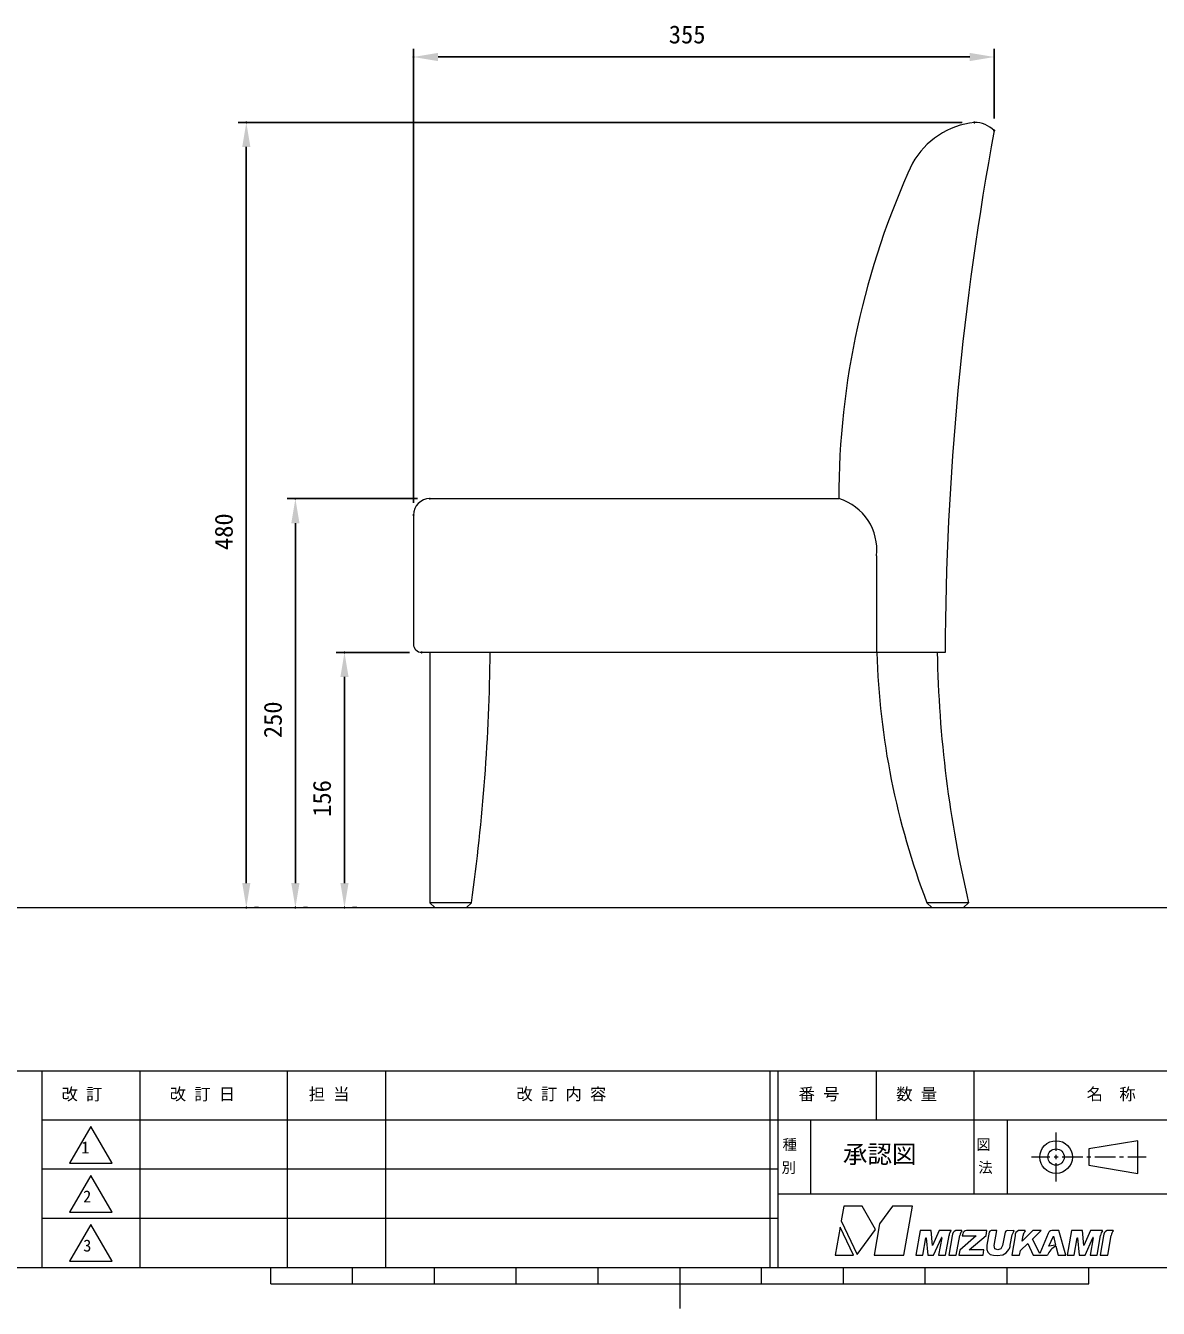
# Model space of a CAD drawing. Units: millimetres, scale not verified. Extents: x -203 to 203, y -143 to 143.
# Drawn here: x -80 to 58.5, y -143 to 13.8 of the extents above; entities that cross this region are included whole.
import ezdxf
from ezdxf.enums import TextEntityAlignment as Align

# ---------------------------------------------------------------- set-up
doc = ezdxf.new("R2010")
doc.units = ezdxf.units.MM
doc.header["$LTSCALE"] = 0.5
doc.header["$PDMODE"] = 32
doc.header["$PDSIZE"] = 0.1
for name, color, linetype, lineweight in [('0-1_DIMENSION_LINES$02_DIMENSI', 7, 'Continuous', 25), ('0-3_図面_FORMAT$03_TEXT', 7, 'Continuous', 18), ('0-4_図面_FORMAT$01_WAKU$OUT_LINE', 6, 'Continuous', 18), ('0-5_図面_FORMAT$01_WAKU$SUB_LINE', 7, 'Continuous', 18), ('0-6_図面_FORMAT$02_LOGO$01_MZ_LO', 7, 'Continuous', 18), ('0-8_DIMENSION_LINES$03_LINES', 7, 'Continuous', 18)]:
    doc.layers.add(name, color=color, linetype=linetype, lineweight=lineweight)
doc.layers.add('0-2_DEFPOINTS', color=7, linetype='Continuous')
doc.styles.add('ＭＳ ゴシック', font='')
doc.styles.get('ＭＳ ゴシック').set_extended_font_data('MS Gothic')

# ---------------------------------------------------------------- blocks, each defined once
blk = doc.blocks.new('D2')
at = {"layer": '0-1_DIMENSION_LINES$02_DIMENSI'}
for p, q in [((1085.875, 852), (1054, 852)), ((1056, 758), (1056, 846)), ((1059, 752), (1058, 752))]:
    blk.add_line(p, q, dxfattribs=at)
for points in [[(1057, 846), (1055, 846), (1056, 852)], [(1055, 758), (1057, 758), (1056, 752)]]:
    blk.add_solid(points, dxfattribs=at)
at = {"layer": '0-2_DEFPOINTS'}
for p in [(1056, 852), (1088.875, 852), (1056, 752)]:
    blk.add_point(p, dxfattribs=at)
at = {"layer": '0-1_DIMENSION_LINES$02_DIMENSI', "style": 'ＭＳ ゴシック'}
blk.add_text('250', height=4.399, rotation=90, dxfattribs=at).set_placement((1054, 793.429), align=Align.BOTTOM_LEFT)
blk = doc.blocks.new('D3')
at = {"layer": '0-1_DIMENSION_LINES$02_DIMENSI'}
for p, q in [((1219.037, 944), (1042, 944)), ((1044, 758), (1044, 938)), ((1047, 752), (1046, 752))]:
    blk.add_line(p, q, dxfattribs=at)
for points in [[(1045, 938), (1043, 938), (1044, 944)], [(1043, 758), (1045, 758), (1044, 752)]]:
    blk.add_solid(points, dxfattribs=at)
at = {"layer": '0-2_DEFPOINTS'}
for p in [(1044, 944), (1222.037, 944), (1044, 752)]:
    blk.add_point(p, dxfattribs=at)
at = {"layer": '0-1_DIMENSION_LINES$02_DIMENSI', "style": 'ＭＳ ゴシック'}
blk.add_text('480', height=4.399, rotation=90, dxfattribs=at).set_placement((1042, 839.429), align=Align.BOTTOM_LEFT)
blk = doc.blocks.new('D4')
at = {"layer": '0-1_DIMENSION_LINES$02_DIMENSI'}
for p, q in [((1084.875, 851), (1084.875, 962)), ((1220.875, 960), (1090.875, 960)), ((1226.875, 945), (1226.875, 962))]:
    blk.add_line(p, q, dxfattribs=at)
for points in [[(1090.875, 961), (1090.875, 959), (1084.875, 960)], [(1220.875, 959), (1220.875, 961), (1226.875, 960)]]:
    blk.add_solid(points, dxfattribs=at)
at = {"layer": '0-2_DEFPOINTS'}
for p in [(1084.875, 960), (1226.875, 942), (1084.875, 848)]:
    blk.add_point(p, dxfattribs=at)
at = {"layer": '0-1_DIMENSION_LINES$02_DIMENSI', "style": 'ＭＳ ゴシック'}
blk.add_text('355', height=4.399, dxfattribs=at).set_placement((1147.303, 962), align=Align.BOTTOM_LEFT)
blk = doc.blocks.new('D5')
at = {"layer": '0-1_DIMENSION_LINES$02_DIMENSI'}
for p, q in [((1083.875, 814.4), (1066, 814.4)), ((1068, 758), (1068, 808.4)), ((1071, 752), (1070, 752))]:
    blk.add_line(p, q, dxfattribs=at)
for points in [[(1069, 808.4), (1067, 808.4), (1068, 814.4)], [(1067, 758), (1069, 758), (1068, 752)]]:
    blk.add_solid(points, dxfattribs=at)
at = {"layer": '0-2_DEFPOINTS'}
for p in [(1068, 814.4), (1086.875, 814.4), (1068, 752)]:
    blk.add_point(p, dxfattribs=at)
at = {"layer": '0-1_DIMENSION_LINES$02_DIMENSI', "style": 'ＭＳ ゴシック'}
blk.add_text('156', height=4.399, rotation=90, dxfattribs=at).set_placement((1066, 774.2), align=Align.BOTTOM_LEFT)
blk = doc.blocks.new('_X19')
at = {"layer": '0-3_図面_FORMAT$03_TEXT', "style": 'ＭＳ ゴシック'}
for s, p in [('図', (1222.487, 692.002)), ('法', (1222.977, 686.38))]:
    blk.add_text(s, height=2.566, dxfattribs=at).set_placement(p, align=Align.BOTTOM_LEFT)
blk = doc.blocks.new('_X18')
at = {"layer": '0-3_図面_FORMAT$03_TEXT', "style": 'ＭＳ ゴシック'}
for s, p in [('種', (1175.127, 692.002)), ('別', (1174.903, 686.38))]:
    blk.add_text(s, height=2.566, dxfattribs=at).set_placement(p, align=Align.BOTTOM_LEFT)

msp = doc.modelspace()

# ---------------------------------------------------------------- linework, layer by layer
at = {"layer": '0-3_図面_FORMAT$03_TEXT'}
for p, q in [((-72, -120.75), (-74.5981, -125.25)), ((-69.4019, -125.25), (-72, -120.75)), ((46, -123.75), (46, -121.5)), ((-74.5981, -125.25), (-69.4019, -125.25)), ((45.25, -124.5), (43, -124.5)), ((46.25, -124.5), (45.75, -124.5)), ((46, -124.75), (46, -124.25)), ((46, -127.5), (46, -125.25)), ((49.25, -124.5), (46.75, -124.5)), ((50.25, -124.5), (49.75, -124.5)), ((53.25, -124.5), (50.75, -124.5)), ((54.25, -124.5), (53.75, -124.5)), ((57, -124.5), (54.75, -124.5)), ((-72, -126.75), (-74.5981, -131.25)), ((-69.4019, -131.25), (-72, -126.75)), ((-74.5981, -131.25), (-69.4019, -131.25)), ((-72, -132.75), (-74.5981, -137.25)), ((-69.4019, -137.25), (-72, -132.75)), ((-74.5981, -137.25), (-69.4019, -137.25))]:
    msp.add_line(p, q, dxfattribs=at)
msp.add_lwpolyline([(56, -122.5), (50, -123.5), (50, -125.5), (56, -126.5)], close=True, dxfattribs=at)
for radius in [2, 1]:
    msp.add_circle((46, -124.5), radius, dxfattribs=at)
at = {"layer": '0-4_図面_FORMAT$01_WAKU$OUT_LINE'}
for p, q in [((198, -114), (-198, -114)), ((-78, -114), (-78, -138)), ((11, -114), (11, -138)), ((12, -114), (12, -138)), ((198, -120), (-78, -120)), ((-198, -138), (198, -138)), ((-50, -140), (-50, -138)), ((-40, -140), (-40, -138)), ((-30, -140), (-30, -138)), ((-20, -140), (-20, -138)), ((-10, -140), (-10, -138)), ((0, -138), (0, -143)), ((10, -140), (10, -138)), ((20, -140), (20, -138)), ((30, -140), (30, -138)), ((40, -140), (40, -138)), ((50, -140), (50, -138)), ((-50, -140), (50, -140))]:
    msp.add_line(p, q, dxfattribs=at)
at = {"layer": '0-5_図面_FORMAT$01_WAKU$SUB_LINE'}
for p, q in [((-66, -114), (-66, -138)), ((-48, -114), (-48, -138)), ((-36, -114), (-36, -138)), ((24, -114), (24, -120)), ((36, -129), (36, -114)), ((16, -129), (16, -120)), ((40, -120), (40, -129)), ((12, -126), (-78, -126)), ((12, -129), (144, -129)), ((12, -132), (-78, -132))]:
    msp.add_line(p, q, dxfattribs=at)
at = {"layer": '0-6_図面_FORMAT$02_LOGO$01_MZ_LO'}
for p, q in [((37.5368, -133.5001), (35.0653, -133.5001)), ((46.3372, -133.5001), (45.4679, -133.5001)), ((40.2333, -135.7779), (40.2903, -135.6677)), ((40.3739, -135.4237), (40.3965, -135.3012)), ((40.3965, -135.3012), (40.3965, -135.3012))]:
    msp.add_line(p, q, dxfattribs=at)
for points in [[(23.9185, -133.3532), (22.2811, -130.5), (20.052, -130.5), (19.7334, -132.3069), (21.6797, -136.412)], [(28.4519, -130.5), (26.0068, -130.5), (24.423, -132.6639), (23.7466, -136.5), (27.394, -136.5)], [(18.994, -136.5), (21.2213, -136.5), (19.5978, -133.0758)], [(45.1097, -135.4167), (45.6797, -134.1656), (45.9339, -135.2805)]]:
    msp.add_lwpolyline(points, close=True, dxfattribs=at)
for points in [[(33.1643, -133.5221), (33.1564, -133.5001), (31.6973, -133.5001), (30.8813, -135.3254), (30.7128, -133.5001), (29.3797, -133.5001), (28.8508, -136.5), (29.7077, -136.5), (30.085, -134.3718), (30.1212, -134.3718), (30.3134, -136.5), (31.0307, -136.5), (31.9772, -134.3718)], [(32.0194, -134.3718), (31.6421, -136.5), (32.493, -136.5), (32.9191, -134.0808)], [(33.2994, -134.1367), (32.8831, -136.5), (33.7988, -136.5), (34.2223, -134.0946)], [(34.4907, -133.528), (34.4785, -133.5001), (33.7311, -133.5001)], [(34.5924, -133.8998), (34.52, -134.1359), (36.248, -134.138), (34.2351, -135.8723), (34.125, -136.5), (37.0697, -136.5), (37.1838, -135.8537), (35.3578, -135.8512), (37.4305, -134.0987), (37.5368, -133.5001)], [(37.8062, -133.6918), (37.5241, -135.2886), (37.5207, -135.7942), (37.6572, -136.1388), (37.9298, -136.3967), (38.3411, -136.5181), (38.8134, -136.5486), (39.4797, -136.4487), (39.8948, -136.201), (40.2275, -135.7892)], [(39.7553, -133.6956), (39.4664, -135.331), (39.2624, -135.7153), (38.8631, -135.8509), (38.5099, -135.7132), (38.4414, -135.331), (38.7636, -133.5001), (38.0482, -133.5001)], [(40.8635, -133.5423), (40.8489, -133.5001), (40.7137, -133.5065), (40.0021, -133.5001)], [(40.3988, -135.2886), (40.6262, -134.0012), (40.8635, -133.5423)], [(40.9871, -134.1367), (40.5715, -136.5), (41.5368, -136.5), (41.5384, -136.5), (41.5439, -136.5), (41.6443, -135.9188), (42.5284, -135.0795), (43.1843, -136.5), (44.9459, -136.5)], [(42.2217, -133.528), (42.2092, -133.5001), (41.4125, -133.5001)], [(45.0487, -133.8322), (43.9945, -136.289), (43.107, -134.5303), (44.1923, -133.5001), (43.1434, -133.5001), (41.8365, -134.8052), (41.959, -134.0946)], [(45.9654, -135.4039), (46.2447, -136.5), (47.188, -136.5), (46.3372, -133.5001)], [(51.6741, -133.5221), (51.6663, -133.5001), (50.2071, -133.5001), (49.3912, -135.3254), (49.2227, -133.5001), (47.8896, -133.5001), (47.3606, -136.5), (48.2176, -136.5), (48.5948, -134.3718), (48.631, -134.3718), (48.8233, -136.5), (49.5406, -136.5), (50.4871, -134.3718)], [(50.5292, -134.3718), (50.152, -136.5), (51.0029, -136.5), (51.429, -134.0808)], [(51.8093, -134.1367), (51.3929, -136.5), (52.3087, -136.5), (52.7322, -134.0946)], [(53.0005, -133.528), (52.9883, -133.5001), (52.241, -133.5001)]]:
    msp.add_lwpolyline(points, dxfattribs=at)
for centre, radius, start, end in [((31.9983, -134.363), 0.0228, 337.38667, 202.61333), ((33.7742, -134.1229), 0.8561, 135.436, 177.18162), ((33.898, -134.0779), 0.6015, 106.10853, 185.61083), ((35.2047, -134.2131), 0.9895, 136.18472, 173.12017), ((35.0741, -133.9901), 0.4901, 91.03463, 169.38909), ((38.0431, -133.7422), 0.2422, 88.80192, 167.99496), ((39.9968, -133.7469), 0.2469, 88.77298, 167.99431), ((41.5809, -134.073), 0.5972, 106.38228, 186.12371), ((42.933, -134.202), 0.9799, 136.54508, 173.70767), ((45.4594, -133.9198), 0.4199, 88.83548, 167.9571), ((50.5082, -134.363), 0.0228, 337.38667, 202.61333), ((52.2841, -134.1229), 0.8561, 135.436, 177.18162), ((52.4079, -134.0779), 0.6015, 106.10853, 185.61083), ((53.7145, -134.2131), 0.9895, 136.18472, 173.12017), ((38.9196, -135.0984), 1.4791, 332.15939, 332.65034), ((39.5102, -135.2642), 0.8783, 332.65034, 349.54143), ((38.5515, -134.9606), 1.8762, 349.54143, 349.93236), ((46.8386, -137.2383), 2.0316, 115.4544, 158.69079)]:
    msp.add_arc(centre, radius, start, end, dxfattribs=at)
at = {"layer": '0-8_DIMENSION_LINES$03_LINES'}
for p, q in [((-30.5626, -44), (19.4374, -44)), ((-32.5626, -46), (-32.5626, -61.789)), ((24.0374, -50.9917), (24.0374, -62.8)), ((32.4374, -62.8), (-31.5626, -62.8)), ((-30.5626, -62.7964), (-30.5626, -93.4)), ((-175, -94), (175, -94))]:
    msp.add_line(p, q, dxfattribs=at)
for points in [[(-30.5626, -93.4), (-29.9626, -94), (-26.0883, -94), (-25.4782, -93.4)], [(30.2056, -93.4), (30.8112, -94), (34.6854, -94), (35.2955, -93.4)]]:
    msp.add_lwpolyline(points, close=True, dxfattribs=at)
for centre, radius, start, end in [((37.1107, -7.9034), 9.9634, 96.29268, 150.51878), ((36.021, -1.4197), 3.4197, 45.03802, 90.03804), ((387.5508, -64.0028), 355.1134, 169.45266, 179.80593), ((117.3264, -44), 97.889, 155.23851, 180), ((-30.5626, -46), 2, 90, 180), ((17.5602, -50.2442), 6.5202, 353.41629, 73.26704), ((-31.5626, -61.789), 1, 180, 270), ((-265.1566, -60.0028), 241.9941, 352.06738, 359.3377), ((117.5352, -60.0028), 93.4978, 181.71364, 200.92822), ((177.7741, -60.0192), 146.3366, 181.08863, 193.18579)]:
    msp.add_arc(centre, radius, start, end, dxfattribs=at)

# ---------------------------------------------------------------- block references
at = {"layer": '0-1_DIMENSION_LINES$02_DIMENSI', "xscale": 0.5, "yscale": 0.5}
for name in ['D4', 'D3', 'D2', 'D5']:
    msp.add_blockref(name, (-575, -470), dxfattribs=at)
at = {"layer": '0-3_図面_FORMAT$03_TEXT', "xscale": 0.5, "yscale": 0.5}
for name in ['_X18', '_X19']:
    msp.add_blockref(name, (-575, -470), dxfattribs=at)

# ---------------------------------------------------------------- texts
at = {"layer": '0-3_図面_FORMAT$03_TEXT', "style": 'ＭＳ ゴシック'}
for s, height, p in [('改 訂', 1.466, (-75.5838, -117.9799)), ('改 訂 日', 1.466, (-62.3608, -117.9799)), ('担 当', 1.466, (-45.3714, -117.9799)), ('改 訂 内 容', 1.466, (-19.9835, -117.964)), ('番 号', 1.466, (14.5112, -117.9799)), ('数 量', 1.466, (26.4452, -117.9799)), ('名\u3000称', 1.466, (49.7337, -117.9799)), ('1', 1.466, (-73.1918, -124.4965)), ('承認図', 2.199, (19.9406, -125.9023)), ('2', 1.466, (-72.9498, -130.4965)), ('3', 1.466, (-72.9398, -136.4965))]:
    msp.add_text(s, height=height, dxfattribs=at).set_placement(p, align=Align.BOTTOM_LEFT)

doc.saveas('drawing.dxf')
